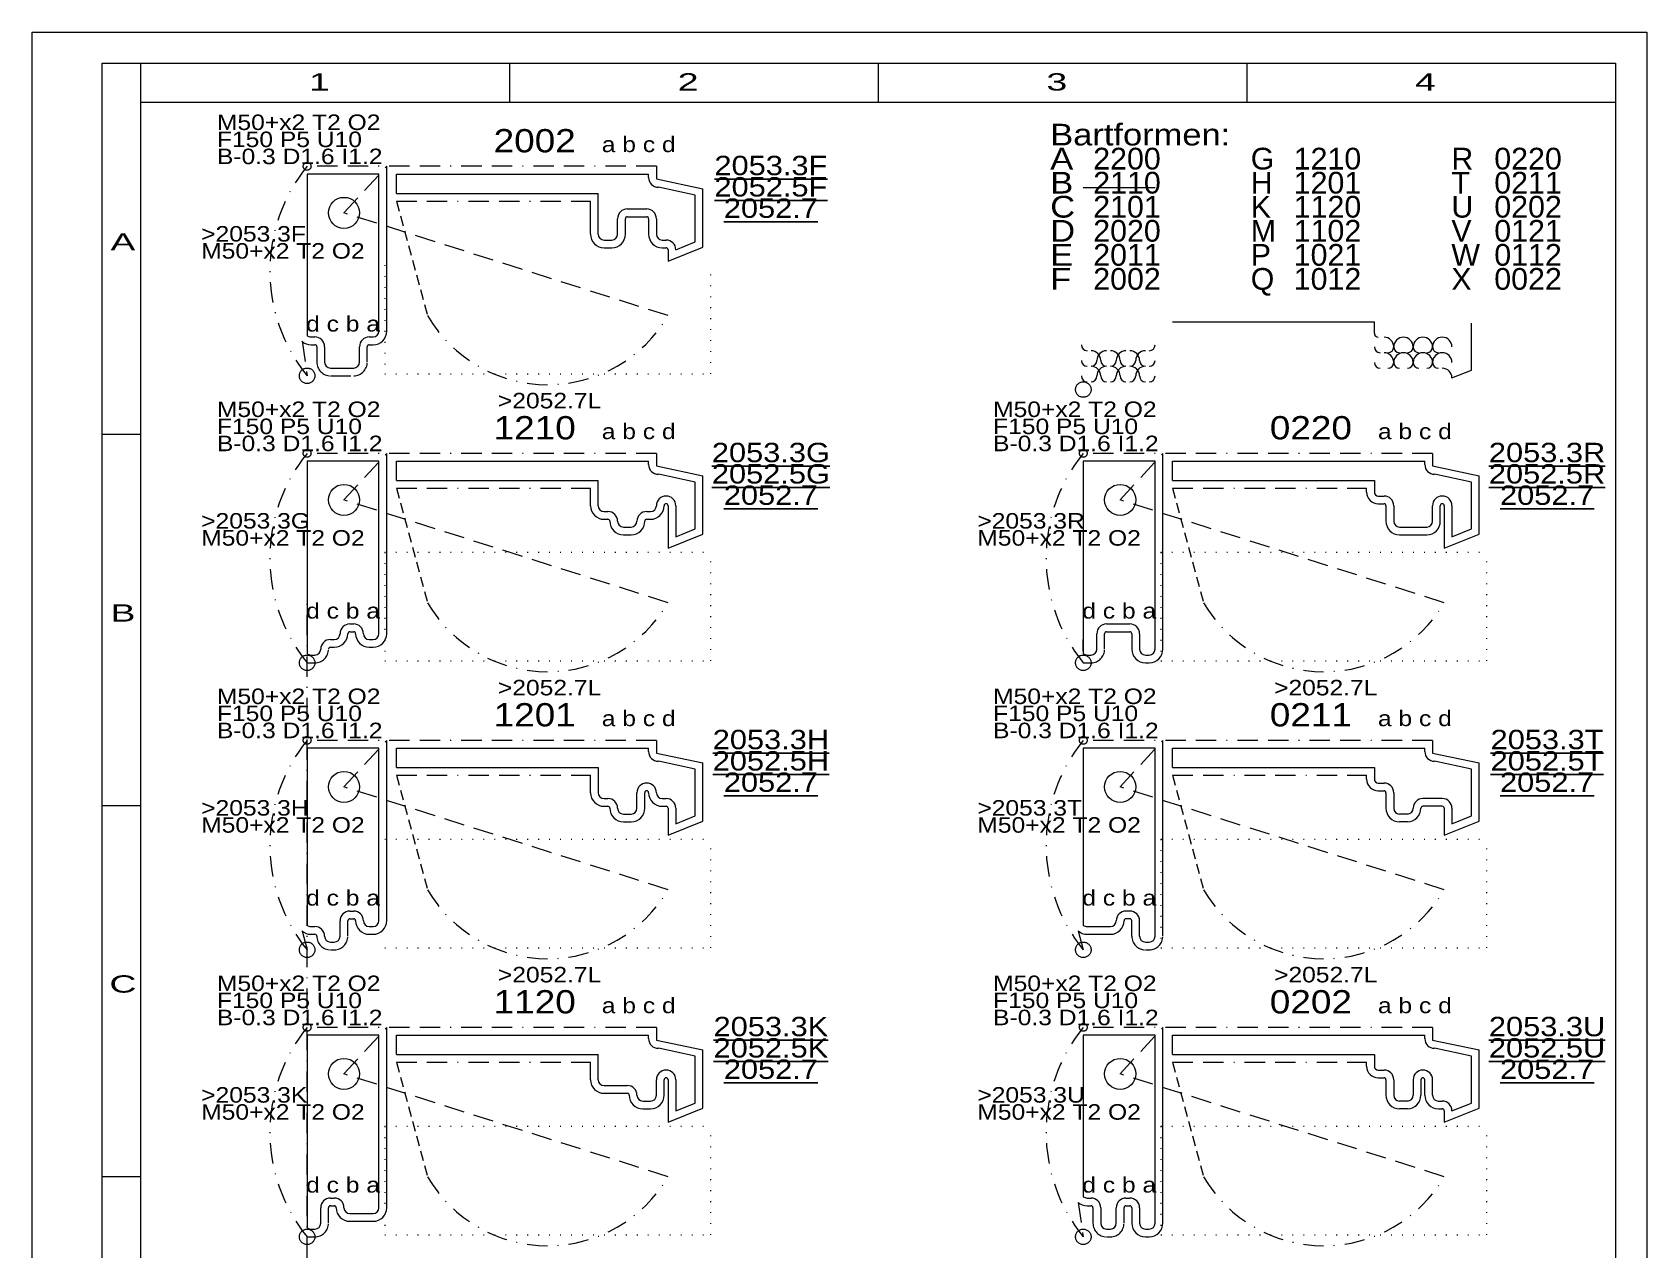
# Model space of a CAD drawing. Extents: x 1 to 209, y 1 to 296.
# Drawn here: x 1 to 209, y 139.1 to 296 of the extents above; entities that cross this region are included whole.
import ezdxf
from ezdxf.enums import TextEntityAlignment as Align

# ---------------------------------------------------------------- set-up
doc = ezdxf.new("R2010")
doc.units = 0
doc.header["$LTSCALE"] = 5.25
for name, pattern in [('BORDER', [1.75, 0.5, -0.25, 0.5, -0.25, 0, -0.25]), ('DASHDOT', [1, 0.5, -0.25, 0, -0.25]), ('DASHED', [0.75, 0.5, -0.25]), ('DIVIDE', [1.25, 0.5, -0.25, 0, -0.25, 0, -0.25]), ('DOT', [0.25, 0, -0.25]), ('HIDDEN', [0.375, 0.25, -0.125]), ('PHANTOM', [2.5, 1.25, -0.25, 0.25, -0.25, 0.25, -0.25])]:
    doc.linetypes.add(name, pattern=pattern)
for name, color, linetype, lineweight in [('2052_5_6 BESATZUNG', 8, 'CONTINUOUS', 18), ('2052___ SCHLOSS MIT DORN L', 230, 'CONTINUOUS', 13), ('2053_1-4 SCHLÜSSEL', 190, 'CONTINUOUS', 18), ('2053_3F', 30, 'CONTINUOUS', 13), ('2053_3G', 30, 'CONTINUOUS', 13), ('2053_3H', 30, 'CONTINUOUS', 13), ('2053_3K', 30, 'CONTINUOUS', 13), ('2053_3R', 30, 'CONTINUOUS', 13), ('2053_3T', 30, 'CONTINUOUS', 13), ('2053_3U', 30, 'CONTINUOUS', 13), ('BESCHRIFTUNG', 7, 'CONTINUOUS', 25), ('MITTELLINIEN', 5, 'DASHDOT', 13), ('STANDARD', 7, 'CONTINUOUS', 0)]:
    doc.layers.add(name, color=color, linetype=linetype, lineweight=lineweight)
doc.styles.add('Arial', font='arial.ttf')

msp = doc.modelspace()

# ---------------------------------------------------------------- linework, layer by layer
at = {"layer": '2052_5_6 BESATZUNG', "lineweight": 0}
for p, q in [((45.66, 277.72), (36.41, 277.72)), ((36.41, 277.72), (36.41, 256.91)), ((45.66, 257.47), (45.66, 277.72)), ((145.66, 275.94), (136.41, 275.94)), ((36.41, 240.72), (36.41, 215.91)), ((45.66, 240.72), (36.41, 240.72)), ((45.66, 218.47), (45.66, 240.72)), ((145.66, 240.72), (136.41, 240.72)), ((136.41, 240.72), (136.41, 215.91)), ((145.66, 216.47), (145.66, 240.72)), ((136.41, 216.22), (136.41, 217.72)), ((36.41, 203.72), (36.41, 180.91)), ((45.66, 203.72), (36.41, 203.72)), ((45.66, 181.47), (45.66, 203.72)), ((136.41, 203.72), (136.41, 180.91)), ((145.66, 203.72), (136.41, 203.72)), ((145.66, 179.47), (145.66, 203.72)), ((36.41, 166.72), (36.41, 141.91)), ((45.66, 166.72), (36.41, 166.72)), ((45.66, 144.47), (45.66, 166.72)), ((136.41, 166.72), (136.41, 145.91)), ((145.66, 166.72), (136.41, 166.72)), ((145.66, 142.47), (145.66, 166.72))]:
    msp.add_line(p, q, dxfattribs=at)
at = {"layer": '2052_5_6 BESATZUNG'}
for p, q in [((36.91, 256.72), (37.41, 256.72)), ((44.41, 256.72), (44.91, 256.72)), ((38.66, 255.47), (38.66, 253.47)), ((43.16, 253.47), (43.16, 255.47)), ((39.41, 252.72), (42.41, 252.72)), ((41.91, 219.72), (42.41, 219.72)), ((138.16, 216.47), (138.16, 218.47)), ((139.41, 219.72), (142.41, 219.72)), ((143.66, 218.47), (143.66, 216.47)), ((39.41, 217.72), (39.91, 217.72)), ((44.41, 217.72), (44.91, 217.72)), ((36.91, 215.72), (37.41, 215.72)), ((136.91, 215.72), (137.41, 215.72)), ((144.41, 215.72), (144.91, 215.72)), ((40.66, 179.47), (40.66, 181.47)), ((41.91, 182.72), (42.41, 182.72)), ((142.41, 182.72), (141.91, 182.72)), ((143.66, 179.47), (143.66, 181.47)), ((36.91, 180.72), (37.41, 180.72)), ((44.41, 180.72), (44.91, 180.72)), ((136.91, 180.72), (139.91, 180.72)), ((39.41, 178.72), (39.91, 178.72)), ((144.41, 178.72), (144.91, 178.72)), ((39.41, 145.72), (39.91, 145.72)), ((136.91, 145.72), (137.41, 145.72)), ((141.91, 145.72), (142.41, 145.72)), ((38.16, 142.47), (38.16, 144.47)), ((41.91, 143.72), (44.91, 143.72)), ((138.66, 144.47), (138.66, 142.47)), ((140.66, 142.47), (140.66, 144.47)), ((143.66, 144.47), (143.66, 142.47)), ((36.91, 141.72), (37.41, 141.72)), ((139.41, 141.72), (139.91, 141.72)), ((144.41, 141.72), (144.91, 141.72))]:
    msp.add_line(p, q, dxfattribs=at)
at = {"layer": '2052_5_6 BESATZUNG', "linetype": 'PHANTOM'}
for centre in [(136.41, 249.94), (36.41, 177.72)]:
    msp.add_circle(centre, 1, dxfattribs=at)
at = {"layer": '2052_5_6 BESATZUNG'}
for centre, radius, start, end in [((36.91, 257.47), 0.75, 228.1897, 270), ((37.41, 255.47), 1.25, 0, 90), ((44.41, 255.47), 1.25, 90, 180), ((44.91, 257.47), 0.75, 270, 360), ((136.91, 255.69), 0.75, 180, 270), ((137.41, 253.69), 1.25, 0, 90), ((139.41, 253.69), 1.25, 90, 180), ((139.91, 253.69), 1.25, 0, 90), ((141.91, 253.69), 1.25, 90, 180), ((142.41, 253.69), 1.25, 0, 90), ((144.41, 253.69), 1.25, 90, 180), ((144.91, 255.69), 0.75, 270, 360), ((39.41, 253.47), 0.75, 180, 270), ((42.41, 253.47), 0.75, 270, 360), ((136.91, 253.69), 0.75, 180, 270), ((136.91, 251.69), 0.75, 180, 270), ((137.41, 253.69), 0.75, 270, 360), ((137.41, 251.69), 1.25, 0, 90), ((137.41, 251.69), 0.75, 270, 360), ((139.41, 251.69), 1.25, 90, 180), ((139.41, 253.69), 0.75, 180, 270), ((139.41, 251.69), 0.75, 180, 270), ((139.91, 253.69), 0.75, 270, 360), ((139.91, 251.69), 1.25, 0, 90), ((139.91, 251.69), 0.75, 270, 360), ((141.91, 251.69), 1.25, 90, 180), ((141.91, 253.69), 0.75, 180, 270), ((141.91, 251.69), 0.75, 180, 270), ((142.41, 253.69), 0.75, 270, 360), ((142.41, 251.69), 1.25, 0, 90), ((142.41, 251.69), 0.75, 270, 360), ((144.41, 251.69), 1.25, 90, 180), ((144.41, 253.69), 0.75, 180, 270), ((144.41, 251.69), 0.75, 180, 270), ((144.91, 253.69), 0.75, 270, 360), ((144.91, 251.69), 0.75, 270, 360), ((39.91, 218.47), 0.75, 270, 360), ((41.91, 218.47), 1.25, 90, 180), ((42.41, 218.47), 1.25, 0, 90), ((44.41, 218.47), 0.75, 180, 270), ((44.91, 218.47), 0.75, 270, 360), ((139.41, 218.47), 1.25, 90, 180), ((142.41, 218.47), 1.25, 0, 90), ((37.41, 216.47), 0.75, 270, 360), ((39.41, 216.47), 1.25, 90, 180), ((137.41, 216.47), 0.75, 270, 360), ((144.41, 216.47), 0.75, 180, 270), ((144.91, 216.47), 0.75, 270, 360), ((36.91, 216.47), 0.75, 228.1897, 270), ((136.91, 216.47), 0.75, 228.1897, 270), ((41.91, 181.47), 1.25, 90, 180), ((42.41, 181.47), 1.25, 0, 90), ((44.41, 181.47), 0.75, 180, 270), ((44.91, 181.47), 0.75, 270, 360), ((139.91, 181.47), 0.75, 270, 360), ((141.91, 181.47), 1.25, 90, 180), ((142.41, 181.47), 1.25, 0, 90), ((36.91, 181.47), 0.75, 228.1897, 270), ((37.41, 179.47), 1.25, 0, 90), ((39.41, 179.47), 0.75, 180, 270), ((39.91, 179.47), 0.75, 270, 360), ((136.91, 181.47), 0.75, 228.1897, 270), ((144.41, 179.47), 0.75, 180, 270), ((144.91, 179.47), 0.75, 270, 360), ((39.41, 144.47), 1.25, 90, 180), ((39.91, 144.47), 1.25, 0, 90), ((136.91, 146.47), 0.75, 228.1897, 270), ((137.41, 144.47), 1.25, 0, 90), ((141.91, 144.47), 1.25, 90, 180), ((142.41, 144.47), 1.25, 0, 90), ((41.91, 144.47), 0.75, 180, 270), ((44.91, 144.47), 0.75, 270, 360), ((36.91, 142.47), 0.75, 228.1897, 270), ((37.41, 142.47), 0.75, 270, 360), ((139.41, 142.47), 0.75, 180, 270), ((139.91, 142.47), 0.75, 270, 360), ((144.41, 142.47), 0.75, 180, 270), ((144.91, 142.47), 0.75, 270, 360)]:
    msp.add_arc(centre, radius, start, end, dxfattribs=at)
at = {"layer": '2052___ SCHLOSS MIT DORN L', "linetype": 'DOT'}
for p, q in [((46.41, 265.97), (46.41, 251.97)), ((88.41, 251.97), (88.41, 265.97)), ((46.41, 251.97), (88.41, 251.97)), ((46.41, 228.97), (46.41, 214.97)), ((46.41, 228.97), (88.41, 228.97)), ((88.41, 214.97), (88.41, 228.97)), ((146.41, 228.97), (146.41, 214.97)), ((146.41, 228.97), (188.41, 228.97)), ((188.41, 214.97), (188.41, 228.97)), ((46.41, 214.97), (88.41, 214.97)), ((146.41, 214.97), (188.41, 214.97)), ((46.41, 191.97), (88.41, 191.97)), ((88.41, 177.97), (88.41, 191.97)), ((146.41, 191.97), (188.41, 191.97)), ((146.41, 191.97), (146.41, 177.97)), ((188.41, 177.97), (188.41, 191.97)), ((46.41, 177.97), (88.41, 177.97)), ((146.41, 177.97), (188.41, 177.97)), ((46.41, 154.97), (88.41, 154.97)), ((46.41, 154.97), (46.41, 140.97)), ((88.41, 140.97), (88.41, 154.97)), ((146.41, 154.97), (188.41, 154.97)), ((146.41, 154.97), (146.41, 140.97)), ((188.41, 140.97), (188.41, 154.97)), ((46.41, 140.97), (88.41, 140.97)), ((146.41, 140.97), (188.41, 140.97))]:
    msp.add_line(p, q, dxfattribs=at)
at = {"layer": '2052___ SCHLOSS MIT DORN L', "linetype": 'DASHDOT'}
for centre in [(52.98, 265.22), (52.98, 228.22), (152.98, 228.22), (52.98, 191.22), (152.98, 191.22), (52.98, 154.22), (152.98, 154.22)]:
    msp.add_arc(centre, 21.37, 140.8254, 219.1746, dxfattribs=at)
at = {"layer": '2053_1-4 SCHLÜSSEL'}
for p, q in [((47.91, 275.22), (47.91, 277.72)), ((47.91, 277.72), (80.41, 277.72)), ((80.41, 277.27), (80.41, 277.72)), ((47.91, 275.22), (73.91, 275.22)), ((73.91, 269.97), (73.91, 275.22)), ((86.41, 275.02), (81.66, 276.02)), ((86.41, 268.97), (86.41, 275.02)), ((77.66, 273.22), (80.16, 273.22)), ((76.41, 269.97), (76.41, 271.97)), ((81.41, 271.97), (81.41, 269.97)), ((74.66, 269.22), (75.66, 269.22)), ((82.16, 269.22), (82.66, 269.22)), ((83.91, 267.97), (86.41, 268.97)), ((147.91, 258.69), (173.91, 258.69)), ((173.91, 257.19), (173.91, 258.69)), ((186.41, 252.44), (186.41, 258.49)), ((183.91, 251.44), (186.41, 252.44)), ((47.91, 238.22), (47.91, 240.72)), ((47.91, 240.72), (80.41, 240.72)), ((80.41, 240.27), (80.41, 240.72)), ((147.91, 238.22), (147.91, 240.72)), ((147.91, 240.72), (180.41, 240.72)), ((180.41, 240.27), (180.41, 240.72)), ((47.91, 238.22), (73.91, 238.22)), ((73.91, 234.97), (73.91, 238.22)), ((86.41, 238.02), (81.66, 239.02)), ((86.41, 231.97), (86.41, 238.02)), ((147.91, 238.22), (173.91, 238.22)), ((173.91, 238.22), (173.91, 236.72)), ((186.41, 238.02), (181.66, 239.02)), ((186.41, 231.97), (186.41, 238.02)), ((174.41, 236.22), (175.16, 236.22)), ((74.66, 234.22), (75.16, 234.22)), ((80.16, 234.22), (80.66, 234.22)), ((83.91, 234.97), (83.91, 230.97)), ((176.41, 234.97), (176.41, 232.97)), ((181.41, 232.97), (181.41, 234.97)), ((183.91, 234.97), (183.91, 230.97)), ((77.16, 232.22), (78.16, 232.22)), ((83.91, 230.97), (86.41, 231.97)), ((177.16, 232.22), (180.66, 232.22)), ((183.91, 230.97), (186.41, 231.97)), ((47.91, 201.22), (47.91, 203.72)), ((47.91, 203.72), (80.41, 203.72)), ((80.41, 203.27), (80.41, 203.72)), ((86.41, 201.02), (81.66, 202.02)), ((147.91, 201.22), (147.91, 203.72)), ((147.91, 203.72), (180.41, 203.72)), ((180.41, 203.27), (180.41, 203.72)), ((186.41, 201.02), (181.66, 202.02)), ((47.91, 201.22), (73.91, 201.22)), ((73.91, 201.22), (73.91, 197.97)), ((86.41, 194.97), (86.41, 201.02)), ((147.91, 201.22), (173.91, 201.22)), ((173.91, 201.22), (173.91, 199.72)), ((186.41, 194.97), (186.41, 201.02)), ((78.91, 195.97), (78.91, 197.97)), ((174.41, 199.22), (175.16, 199.22)), ((176.41, 197.97), (176.41, 195.97)), ((74.66, 197.22), (75.16, 197.22)), ((82.16, 197.22), (82.66, 197.22)), ((83.91, 195.97), (83.91, 193.97)), ((182.66, 197.22), (180.16, 197.22)), ((183.91, 195.97), (183.91, 193.97)), ((77.16, 195.22), (78.16, 195.22)), ((83.91, 193.97), (86.41, 194.97)), ((178.16, 195.22), (177.16, 195.22)), ((183.91, 193.97), (186.41, 194.97)), ((47.91, 164.22), (47.91, 166.72)), ((47.91, 166.72), (80.41, 166.72)), ((80.41, 166.27), (80.41, 166.72)), ((147.91, 164.22), (147.91, 166.72)), ((147.91, 166.72), (180.41, 166.72)), ((180.41, 166.27), (180.41, 166.72)), ((86.41, 164.02), (81.66, 165.02)), ((186.41, 164.02), (181.66, 165.02)), ((47.91, 164.22), (73.91, 164.22)), ((73.91, 160.97), (73.91, 164.22)), ((86.41, 157.97), (86.41, 164.02)), ((147.91, 164.22), (173.91, 164.22)), ((173.91, 164.22), (173.91, 162.72)), ((186.41, 157.97), (186.41, 164.02)), ((74.66, 160.22), (77.66, 160.22)), ((81.41, 158.97), (81.41, 160.97)), ((83.91, 160.97), (83.91, 156.97)), ((174.41, 162.22), (175.16, 162.22)), ((176.41, 160.97), (176.41, 158.97)), ((178.91, 160.97), (178.91, 158.97)), ((181.41, 158.97), (181.41, 160.97)), ((79.66, 158.22), (80.66, 158.22)), ((178.16, 158.22), (177.16, 158.22)), ((182.16, 158.22), (182.66, 158.22)), ((83.91, 156.97), (86.41, 157.97)), ((183.91, 156.97), (186.41, 157.97))]:
    msp.add_line(p, q, dxfattribs=at)
for centre, radius, start, end in [((81.66, 277.27), 1.25, 180, 270), ((77.66, 271.97), 1.25, 90, 180), ((80.16, 271.97), 1.25, 360, 450), ((74.66, 269.97), 0.75, 180, 270), ((75.66, 269.97), 0.75, 270, 360), ((82.16, 269.97), 0.75, 180, 270), ((82.66, 267.97), 1.25, 360, 450), ((174.41, 257.19), 0.5, 180, 270), ((175.16, 255.44), 1.25, 360, 450), ((177.66, 255.44), 1.25, 90, 180), ((177.66, 255.44), 1.25, 360, 450), ((180.16, 255.44), 1.25, 90, 180), ((180.16, 255.44), 1.25, 360, 450), ((182.66, 255.44), 1.25, 90, 180), ((182.66, 255.44), 1.25, 360, 450), ((174.66, 255.44), 0.75, 180, 270), ((175.16, 253.44), 1.25, 360, 450), ((175.66, 255.44), 0.75, 270, 360), ((177.16, 255.44), 0.75, 180, 270), ((177.66, 253.44), 1.25, 90, 180), ((177.66, 253.44), 1.25, 360, 450), ((178.16, 255.44), 0.75, 270, 360), ((179.66, 255.44), 0.75, 180, 270), ((180.16, 253.44), 1.25, 90, 180), ((180.16, 253.44), 1.25, 360, 450), ((180.66, 255.44), 0.75, 270, 360), ((182.16, 255.44), 0.75, 180, 270), ((182.66, 253.44), 1.25, 90, 180), ((182.66, 253.44), 1.25, 360, 450), ((174.66, 253.44), 0.75, 180, 270), ((175.66, 253.44), 0.75, 270, 360), ((177.16, 253.44), 0.75, 180, 270), ((178.16, 253.44), 0.75, 270, 360), ((179.66, 253.44), 0.75, 180, 270), ((180.66, 253.44), 0.75, 270, 360), ((182.16, 253.44), 0.75, 180, 270), ((182.66, 251.44), 1.25, 360, 450), ((81.66, 240.27), 1.25, 180, 270), ((181.66, 240.27), 1.25, 180, 270), ((82.66, 234.97), 1.25, 90, 180), ((82.66, 234.97), 1.25, 360, 450), ((174.41, 236.72), 0.5, 180, 270), ((175.16, 234.97), 1.25, 360, 450), ((182.66, 234.97), 1.25, 90, 180), ((182.66, 234.97), 1.25, 360, 450), ((74.66, 234.97), 0.75, 180, 270), ((75.16, 232.97), 1.25, 360, 450), ((77.16, 232.97), 0.75, 180, 270), ((78.16, 232.97), 0.75, 270, 360), ((80.16, 232.97), 1.25, 90, 180), ((80.66, 234.97), 0.75, 270, 360), ((177.16, 232.97), 0.75, 180, 270), ((180.66, 232.97), 0.75, 270, 360), ((81.66, 203.27), 1.25, 180, 270), ((181.66, 203.27), 1.25, 180, 270), ((174.41, 199.72), 0.5, 180, 270), ((74.66, 197.97), 0.75, 180, 270), ((80.16, 197.97), 1.25, 90, 180), ((80.16, 197.97), 1.25, 360, 450), ((82.16, 197.97), 0.75, 180, 270), ((175.16, 197.97), 1.25, 360, 450), ((75.16, 195.97), 1.25, 360, 450), ((77.16, 195.97), 0.75, 180, 270), ((78.16, 195.97), 0.75, 270, 360), ((82.66, 195.97), 1.25, 360, 450), ((177.16, 195.97), 0.75, 180, 270), ((178.16, 195.97), 0.75, 270, 360), ((180.16, 195.97), 1.25, 90, 180), ((182.66, 195.97), 1.25, 360, 450), ((81.66, 166.27), 1.25, 180, 270), ((181.66, 166.27), 1.25, 180, 270), ((174.41, 162.72), 0.5, 180, 270), ((74.66, 160.97), 0.75, 180, 270), ((77.66, 158.97), 1.25, 360, 450), ((82.66, 160.97), 1.25, 90, 180), ((82.66, 160.97), 1.25, 360, 450), ((175.16, 160.97), 1.25, 360, 450), ((180.16, 160.97), 1.25, 90, 180), ((180.16, 160.97), 1.25, 360, 450), ((79.66, 158.97), 0.75, 180, 270), ((80.66, 158.97), 0.75, 270, 360), ((177.16, 158.97), 0.75, 180, 270), ((178.16, 158.97), 0.75, 270, 360), ((182.16, 158.97), 0.75, 180, 270), ((182.66, 156.97), 1.25, 360, 450)]:
    msp.add_arc(centre, radius, start, end, dxfattribs=at)
at = {"layer": '2053_3F', "linetype": 'BORDER'}
for p, q in [((81.41, 278.72), (36.41, 278.72)), ((47.91, 274.22), (72.91, 274.22))]:
    msp.add_line(p, q, dxfattribs=at)
at = {"layer": '2053_3F', "linetype": 'DASHED'}
for p, q in [((41.16, 272.72), (46.66, 278.72)), ((82.91, 259.47), (41.16, 272.72)), ((35.75, 256.16), (36.41, 251.72))]:
    msp.add_line(p, q, dxfattribs=at)
at = {"layer": '2053_3F'}
for p, q in [((46.66, 257.47), (46.66, 278.72)), ((81.41, 278.72), (81.41, 277.09)), ((81.41, 277.09), (87.41, 275.83)), ((87.41, 268.29), (87.41, 275.83)), ((72.91, 269.97), (72.91, 274.22)), ((77.41, 269.97), (77.41, 271.97)), ((77.66, 272.22), (80.16, 272.22)), ((80.41, 271.97), (80.41, 269.97)), ((74.66, 268.22), (75.66, 268.22)), ((82.16, 268.22), (82.66, 268.22)), ((82.91, 266.49), (87.41, 268.29)), ((82.91, 267.97), (82.91, 266.49)), ((36.91, 255.72), (37.41, 255.72)), ((37.66, 255.47), (37.66, 253.47)), ((44.16, 253.47), (44.16, 255.47)), ((44.41, 255.72), (44.91, 255.72))]:
    msp.add_line(p, q, dxfattribs=at)
at = {"layer": '2053_3F', "linetype": 'HIDDEN'}
msp.add_line((47.91, 274.22), (51.91, 259.47), dxfattribs=at)
at = {"layer": '2053_3F', "color": 34, "linetype": 'DIVIDE'}
msp.add_line((39.41, 251.72), (42.41, 251.72), dxfattribs=at)
at = {"layer": '2053_3F', "linetype": 'PHANTOM'}
for centre, radius in [((36.41, 278.72), 0.5), ((36.41, 251.72), 1)]:
    msp.add_circle(centre, radius, dxfattribs=at)
at = {"layer": '2053_3F', "lineweight": 0}
msp.add_circle((41.16, 272.72), 2, dxfattribs=at)
at = {"layer": '2053_3F'}
for centre, radius, start, end in [((77.66, 271.97), 0.25, 90, 180), ((80.16, 271.97), 0.25, 360, 450), ((74.66, 269.97), 1.75, 180, 270), ((75.66, 269.97), 1.75, 270, 360), ((82.16, 269.97), 1.75, 180, 270), ((82.66, 267.97), 0.25, 360, 450), ((36.91, 257.47), 1.75, 228.1897, 270), ((44.91, 257.47), 1.75, 270, 360), ((37.41, 255.47), 0.25, 0, 90), ((44.41, 255.47), 0.25, 90, 180)]:
    msp.add_arc(centre, radius, start, end, dxfattribs=at)
at = {"layer": '2053_3F', "linetype": 'DASHDOT'}
msp.add_arc((67.41, 268.52), 17.95, 210.2807, 329.7193, dxfattribs=at)
at = {"layer": '2053_3F', "color": 34, "linetype": 'DIVIDE'}
for centre, start, end in [((39.41, 253.47), 180, 270), ((42.41, 253.47), 270, 360)]:
    msp.add_arc(centre, 1.75, start, end, dxfattribs=at)
at = {"layer": '2053_3G', "linetype": 'BORDER'}
for p, q in [((81.41, 241.72), (36.41, 241.72)), ((47.91, 237.22), (72.91, 237.22))]:
    msp.add_line(p, q, dxfattribs=at)
at = {"layer": '2053_3G', "linetype": 'DASHED'}
for p, q in [((41.16, 235.72), (46.66, 241.72)), ((82.91, 222.47), (41.16, 235.72))]:
    msp.add_line(p, q, dxfattribs=at)
at = {"layer": '2053_3G'}
for p, q in [((46.66, 218.47), (46.66, 241.72)), ((81.41, 241.72), (81.41, 240.09)), ((81.41, 240.09), (87.41, 238.83)), ((72.91, 234.97), (72.91, 237.22)), ((87.41, 231.29), (87.41, 238.83)), ((74.66, 233.22), (75.16, 233.22)), ((80.16, 233.22), (80.66, 233.22)), ((82.91, 234.97), (82.91, 229.49)), ((77.16, 231.22), (78.16, 231.22)), ((82.91, 229.49), (87.41, 231.29)), ((41.91, 218.72), (42.41, 218.72)), ((39.41, 216.72), (39.91, 216.72)), ((44.41, 216.72), (44.91, 216.72))]:
    msp.add_line(p, q, dxfattribs=at)
at = {"layer": '2053_3G', "linetype": 'HIDDEN'}
msp.add_line((47.91, 237.22), (51.91, 222.47), dxfattribs=at)
at = {"layer": '2053_3G', "color": 34, "linetype": 'DIVIDE'}
msp.add_line((36.41, 214.72), (37.41, 214.72), dxfattribs=at)
at = {"layer": '2053_3G', "linetype": 'PHANTOM'}
for centre, radius in [((36.41, 241.72), 0.5), ((36.41, 214.72), 1)]:
    msp.add_circle(centre, radius, dxfattribs=at)
at = {"layer": '2053_3G', "lineweight": 0}
msp.add_circle((41.16, 235.72), 2, dxfattribs=at)
at = {"layer": '2053_3G'}
for centre, radius, start, end in [((82.66, 234.97), 0.25, 90, 180), ((82.66, 234.97), 0.25, 360, 450), ((74.66, 234.97), 1.75, 180, 270), ((75.16, 232.97), 0.25, 360, 450), ((77.16, 232.97), 1.75, 180, 270), ((78.16, 232.97), 1.75, 270, 360), ((80.16, 232.97), 0.25, 90, 180), ((80.66, 234.97), 1.75, 270, 360), ((39.91, 218.47), 1.75, 270, 360), ((41.91, 218.47), 0.25, 90, 180), ((42.41, 218.47), 0.25, 0, 90), ((44.41, 218.47), 1.75, 180, 270), ((44.91, 218.47), 1.75, 270, 360), ((39.41, 216.47), 0.25, 90, 180)]:
    msp.add_arc(centre, radius, start, end, dxfattribs=at)
at = {"layer": '2053_3G', "linetype": 'DASHDOT'}
msp.add_arc((67.41, 231.52), 17.95, 210.2807, 329.7193, dxfattribs=at)
at = {"layer": '2053_3G', "color": 34, "linetype": 'DIVIDE'}
msp.add_arc((37.41, 216.47), 1.75, 270, 360, dxfattribs=at)
at = {"layer": '2053_3H', "linetype": 'BORDER'}
for p, q in [((81.41, 204.72), (36.41, 204.72)), ((47.91, 200.22), (72.91, 200.22))]:
    msp.add_line(p, q, dxfattribs=at)
at = {"layer": '2053_3H', "linetype": 'DASHED'}
for p, q in [((41.16, 198.72), (46.66, 204.72)), ((82.91, 185.47), (41.16, 198.72)), ((35.75, 180.16), (36.41, 177.72))]:
    msp.add_line(p, q, dxfattribs=at)
at = {"layer": '2053_3H'}
for p, q in [((46.66, 181.47), (46.66, 204.72)), ((81.41, 204.72), (81.41, 203.09)), ((81.41, 203.09), (87.41, 201.83)), ((87.41, 194.29), (87.41, 201.83)), ((72.91, 197.97), (72.91, 200.22)), ((79.91, 195.97), (79.91, 197.97)), ((74.66, 196.22), (75.16, 196.22)), ((82.16, 196.22), (82.66, 196.22)), ((82.91, 195.97), (82.91, 192.49)), ((77.16, 194.22), (78.16, 194.22)), ((82.91, 192.49), (87.41, 194.29)), ((41.66, 179.47), (41.66, 181.47)), ((41.91, 181.72), (42.41, 181.72)), ((36.91, 179.72), (37.41, 179.72)), ((44.41, 179.72), (44.91, 179.72))]:
    msp.add_line(p, q, dxfattribs=at)
at = {"layer": '2053_3H', "linetype": 'HIDDEN'}
msp.add_line((47.91, 200.22), (51.91, 185.47), dxfattribs=at)
at = {"layer": '2053_3H', "color": 34, "linetype": 'DIVIDE'}
msp.add_line((39.41, 177.72), (39.91, 177.72), dxfattribs=at)
at = {"layer": '2053_3H', "linetype": 'PHANTOM'}
for centre, radius in [((36.41, 204.72), 0.5), ((36.41, 177.72), 1)]:
    msp.add_circle(centre, radius, dxfattribs=at)
at = {"layer": '2053_3H', "lineweight": 0}
msp.add_circle((41.16, 198.72), 2, dxfattribs=at)
at = {"layer": '2053_3H'}
for centre, radius, start, end in [((74.66, 197.97), 1.75, 180, 270), ((80.16, 197.97), 0.25, 90, 180), ((80.16, 197.97), 0.25, 360, 450), ((82.16, 197.97), 1.75, 180, 270), ((75.16, 195.97), 0.25, 360, 450), ((77.16, 195.97), 1.75, 180, 270), ((78.16, 195.97), 1.75, 270, 360), ((82.66, 195.97), 0.25, 360, 450), ((41.91, 181.47), 0.25, 90, 180), ((42.41, 181.47), 0.25, 0, 90), ((44.41, 181.47), 1.75, 180, 270), ((44.91, 181.47), 1.75, 270, 360), ((36.91, 181.47), 1.75, 228.1897, 270), ((37.41, 179.47), 0.25, 0, 90)]:
    msp.add_arc(centre, radius, start, end, dxfattribs=at)
at = {"layer": '2053_3H', "linetype": 'DASHDOT'}
msp.add_arc((67.41, 194.52), 17.95, 210.2807, 329.7193, dxfattribs=at)
at = {"layer": '2053_3H', "color": 34, "linetype": 'DIVIDE'}
for centre, start, end in [((39.41, 179.47), 180, 270), ((39.91, 179.47), 270, 360)]:
    msp.add_arc(centre, 1.75, start, end, dxfattribs=at)
at = {"layer": '2053_3K', "linetype": 'BORDER'}
for p, q in [((81.41, 167.72), (36.41, 167.72)), ((47.91, 163.22), (72.91, 163.22))]:
    msp.add_line(p, q, dxfattribs=at)
at = {"layer": '2053_3K', "linetype": 'DASHED'}
for p, q in [((41.16, 161.72), (46.66, 167.72)), ((82.91, 148.47), (41.16, 161.72))]:
    msp.add_line(p, q, dxfattribs=at)
at = {"layer": '2053_3K'}
for p, q in [((46.66, 144.47), (46.66, 167.72)), ((81.41, 167.72), (81.41, 166.09)), ((81.41, 166.09), (87.41, 164.83)), ((87.41, 157.29), (87.41, 164.83)), ((72.91, 160.97), (72.91, 163.22)), ((82.41, 158.97), (82.41, 160.97)), ((82.91, 160.97), (82.91, 155.49)), ((74.66, 159.22), (77.66, 159.22)), ((79.66, 157.22), (80.66, 157.22)), ((82.91, 155.49), (87.41, 157.29)), ((39.16, 142.47), (39.16, 144.47)), ((39.41, 144.72), (39.91, 144.72)), ((41.91, 142.72), (44.91, 142.72))]:
    msp.add_line(p, q, dxfattribs=at)
at = {"layer": '2053_3K', "linetype": 'HIDDEN'}
msp.add_line((47.91, 163.22), (51.91, 148.47), dxfattribs=at)
at = {"layer": '2053_3K', "color": 34, "linetype": 'DIVIDE'}
msp.add_line((36.41, 140.72), (37.41, 140.72), dxfattribs=at)
at = {"layer": '2053_3K', "linetype": 'PHANTOM'}
for centre, radius in [((36.41, 167.72), 0.5), ((36.41, 140.72), 1)]:
    msp.add_circle(centre, radius, dxfattribs=at)
at = {"layer": '2053_3K', "lineweight": 0}
msp.add_circle((41.16, 161.72), 2, dxfattribs=at)
at = {"layer": '2053_3K'}
for centre, radius, start, end in [((74.66, 160.97), 1.75, 180, 270), ((82.66, 160.97), 0.25, 90, 180), ((82.66, 160.97), 0.25, 360, 450), ((77.66, 158.97), 0.25, 360, 450), ((79.66, 158.97), 1.75, 180, 270), ((80.66, 158.97), 1.75, 270, 360), ((39.41, 144.47), 0.25, 90, 180), ((39.91, 144.47), 0.25, 0, 90), ((41.91, 144.47), 1.75, 180, 270), ((44.91, 144.47), 1.75, 270, 360)]:
    msp.add_arc(centre, radius, start, end, dxfattribs=at)
at = {"layer": '2053_3K', "linetype": 'DASHDOT'}
msp.add_arc((67.41, 157.52), 17.95, 210.2807, 329.7193, dxfattribs=at)
at = {"layer": '2053_3K', "color": 34, "linetype": 'DIVIDE'}
msp.add_arc((37.41, 142.47), 1.75, 270, 360, dxfattribs=at)
at = {"layer": '2053_3R', "linetype": 'BORDER'}
for p, q in [((181.41, 241.72), (136.41, 241.72)), ((147.91, 237.22), (172.91, 237.22))]:
    msp.add_line(p, q, dxfattribs=at)
at = {"layer": '2053_3R', "linetype": 'DASHED'}
for p, q in [((141.16, 235.72), (146.66, 241.72)), ((182.91, 222.47), (141.16, 235.72))]:
    msp.add_line(p, q, dxfattribs=at)
at = {"layer": '2053_3R'}
for p, q in [((146.66, 216.47), (146.66, 241.72)), ((181.41, 241.72), (181.41, 240.09)), ((181.41, 240.09), (187.41, 238.83)), ((172.91, 236.72), (172.91, 237.22)), ((187.41, 231.29), (187.41, 238.83)), ((174.41, 235.22), (175.16, 235.22)), ((175.41, 234.97), (175.41, 232.97)), ((182.41, 232.97), (182.41, 234.97)), ((182.91, 234.97), (182.91, 229.49)), ((177.16, 231.22), (180.66, 231.22)), ((182.91, 229.49), (187.41, 231.29)), ((139.16, 216.47), (139.16, 218.47)), ((139.41, 218.72), (142.41, 218.72)), ((142.66, 218.47), (142.66, 216.47)), ((144.41, 214.72), (144.91, 214.72))]:
    msp.add_line(p, q, dxfattribs=at)
at = {"layer": '2053_3R', "linetype": 'HIDDEN'}
msp.add_line((147.91, 237.22), (151.91, 222.47), dxfattribs=at)
at = {"layer": '2053_3R', "color": 7, "linetype": 'DIVIDE'}
msp.add_line((136.41, 214.72), (137.41, 214.72), dxfattribs=at)
at = {"layer": '2053_3R', "linetype": 'PHANTOM'}
for centre, radius in [((136.41, 241.72), 0.5), ((136.41, 214.72), 1)]:
    msp.add_circle(centre, radius, dxfattribs=at)
at = {"layer": '2053_3R', "lineweight": 0}
msp.add_circle((141.16, 235.72), 2, dxfattribs=at)
at = {"layer": '2053_3R'}
for centre, radius, start, end in [((174.41, 236.72), 1.5, 180, 270), ((175.16, 234.97), 0.25, 360, 450), ((182.66, 234.97), 0.25, 90, 180), ((182.66, 234.97), 0.25, 360, 450), ((177.16, 232.97), 1.75, 180, 270), ((180.66, 232.97), 1.75, 270, 360), ((139.41, 218.47), 0.25, 90, 180), ((142.41, 218.47), 0.25, 0, 90), ((144.41, 216.47), 1.75, 180, 270), ((144.91, 216.47), 1.75, 270, 360)]:
    msp.add_arc(centre, radius, start, end, dxfattribs=at)
at = {"layer": '2053_3R', "linetype": 'DASHDOT'}
msp.add_arc((167.41, 231.52), 17.95, 210.2807, 329.7193, dxfattribs=at)
at = {"layer": '2053_3R', "color": 7, "linetype": 'DIVIDE'}
msp.add_arc((137.41, 216.47), 1.75, 270, 360, dxfattribs=at)
at = {"layer": '2053_3T', "linetype": 'BORDER'}
for p, q in [((181.41, 204.72), (136.41, 204.72)), ((147.91, 200.22), (172.91, 200.22))]:
    msp.add_line(p, q, dxfattribs=at)
at = {"layer": '2053_3T', "linetype": 'DASHED'}
for p, q in [((141.16, 198.72), (146.66, 204.72)), ((182.91, 185.47), (141.16, 198.72)), ((135.75, 180.16), (136.41, 177.72))]:
    msp.add_line(p, q, dxfattribs=at)
at = {"layer": '2053_3T'}
for p, q in [((146.66, 179.47), (146.66, 204.72)), ((181.41, 204.72), (181.41, 203.09)), ((181.41, 203.09), (187.41, 201.83)), ((187.41, 194.29), (187.41, 201.83)), ((172.91, 199.72), (172.91, 200.22)), ((174.41, 198.22), (175.16, 198.22)), ((175.41, 197.97), (175.41, 195.97)), ((182.66, 196.22), (180.16, 196.22)), ((182.91, 195.97), (182.91, 192.49)), ((178.16, 194.22), (177.16, 194.22)), ((182.91, 192.49), (187.41, 194.29)), ((142.41, 181.72), (141.91, 181.72)), ((142.66, 179.47), (142.66, 181.47)), ((136.91, 179.72), (139.91, 179.72))]:
    msp.add_line(p, q, dxfattribs=at)
at = {"layer": '2053_3T', "linetype": 'HIDDEN'}
msp.add_line((147.91, 200.22), (151.91, 185.47), dxfattribs=at)
at = {"layer": '2053_3T', "color": 7, "linetype": 'DIVIDE'}
msp.add_line((144.41, 177.72), (144.91, 177.72), dxfattribs=at)
at = {"layer": '2053_3T', "linetype": 'PHANTOM'}
for centre, radius in [((136.41, 204.72), 0.5), ((136.41, 177.72), 1)]:
    msp.add_circle(centre, radius, dxfattribs=at)
at = {"layer": '2053_3T', "lineweight": 0}
msp.add_circle((141.16, 198.72), 2, dxfattribs=at)
at = {"layer": '2053_3T'}
for centre, radius, start, end in [((174.41, 199.72), 1.5, 180, 270), ((175.16, 197.97), 0.25, 360, 450), ((177.16, 195.97), 1.75, 180, 270), ((178.16, 195.97), 1.75, 270, 360), ((180.16, 195.97), 0.25, 90, 180), ((182.66, 195.97), 0.25, 360, 450), ((139.91, 181.47), 1.75, 270, 360), ((141.91, 181.47), 0.25, 90, 180), ((142.41, 181.47), 0.25, 0, 90), ((136.91, 181.47), 1.75, 228.1897, 270)]:
    msp.add_arc(centre, radius, start, end, dxfattribs=at)
at = {"layer": '2053_3T', "linetype": 'DASHDOT'}
msp.add_arc((167.41, 194.52), 17.95, 210.2807, 329.7193, dxfattribs=at)
at = {"layer": '2053_3T', "color": 7, "linetype": 'DIVIDE'}
for centre, start, end in [((144.41, 179.47), 180, 270), ((144.91, 179.47), 270, 360)]:
    msp.add_arc(centre, 1.75, start, end, dxfattribs=at)
at = {"layer": '2053_3U', "linetype": 'BORDER'}
for p, q in [((181.41, 167.72), (136.41, 167.72)), ((147.91, 163.22), (172.91, 163.22))]:
    msp.add_line(p, q, dxfattribs=at)
at = {"layer": '2053_3U', "linetype": 'DASHED'}
for p, q in [((141.16, 161.72), (146.66, 167.72)), ((182.91, 148.47), (141.16, 161.72)), ((135.75, 145.16), (136.41, 140.72))]:
    msp.add_line(p, q, dxfattribs=at)
at = {"layer": '2053_3U'}
for p, q in [((146.66, 142.47), (146.66, 167.72)), ((181.41, 167.72), (181.41, 166.09)), ((181.41, 166.09), (187.41, 164.83)), ((187.41, 157.29), (187.41, 164.83)), ((172.91, 162.72), (172.91, 163.22)), ((174.41, 161.22), (175.16, 161.22)), ((175.41, 160.97), (175.41, 158.97)), ((179.91, 160.97), (179.91, 158.97)), ((180.41, 158.97), (180.41, 160.97)), ((178.16, 157.22), (177.16, 157.22)), ((182.16, 157.22), (182.66, 157.22)), ((182.91, 155.49), (187.41, 157.29)), ((182.91, 156.97), (182.91, 155.49)), ((136.91, 144.72), (137.41, 144.72)), ((137.66, 144.47), (137.66, 142.47)), ((141.66, 142.47), (141.66, 144.47)), ((141.91, 144.72), (142.41, 144.72)), ((142.66, 144.47), (142.66, 142.47)), ((144.41, 140.72), (144.91, 140.72))]:
    msp.add_line(p, q, dxfattribs=at)
at = {"layer": '2053_3U', "linetype": 'HIDDEN'}
msp.add_line((147.91, 163.22), (151.91, 148.47), dxfattribs=at)
at = {"layer": '2053_3U', "color": 34, "linetype": 'DIVIDE'}
msp.add_line((139.41, 140.72), (139.91, 140.72), dxfattribs=at)
at = {"layer": '2053_3U', "linetype": 'PHANTOM'}
for centre, radius in [((136.41, 167.72), 0.5), ((136.41, 140.72), 1)]:
    msp.add_circle(centre, radius, dxfattribs=at)
at = {"layer": '2053_3U', "lineweight": 0}
msp.add_circle((141.16, 161.72), 2, dxfattribs=at)
at = {"layer": '2053_3U'}
for centre, radius, start, end in [((174.41, 162.72), 1.5, 180, 270), ((175.16, 160.97), 0.25, 360, 450), ((180.16, 160.97), 0.25, 90, 180), ((180.16, 160.97), 0.25, 360, 450), ((177.16, 158.97), 1.75, 180, 270), ((178.16, 158.97), 1.75, 270, 360), ((182.16, 158.97), 1.75, 180, 270), ((182.66, 156.97), 0.25, 360, 450), ((136.91, 146.47), 1.75, 228.1897, 270), ((137.41, 144.47), 0.25, 0, 90), ((141.91, 144.47), 0.25, 90, 180), ((142.41, 144.47), 0.25, 0, 90), ((144.41, 142.47), 1.75, 180, 270), ((144.91, 142.47), 1.75, 270, 360)]:
    msp.add_arc(centre, radius, start, end, dxfattribs=at)
at = {"layer": '2053_3U', "linetype": 'DASHDOT'}
msp.add_arc((167.41, 157.52), 17.95, 210.2807, 329.7193, dxfattribs=at)
at = {"layer": '2053_3U', "color": 34, "linetype": 'DIVIDE'}
for centre, start, end in [((139.41, 142.47), 180, 270), ((139.91, 142.47), 270, 360)]:
    msp.add_arc(centre, 1.75, start, end, dxfattribs=at)
at = {"layer": 'MITTELLINIEN'}
msp.add_line((36.41, 41.72), (36.41, 222.99), dxfattribs=at)
at = {"layer": 'STANDARD'}
for p, q in [((1, 1), (1, 296)), ((1, 296), (209, 296)), ((209, 296), (209, 1)), ((10, 5), (10, 292)), ((10, 292), (15, 292)), ((15, 292), (205, 292)), ((15, 287), (15, 292)), ((62.5, 292), (62.5, 287)), ((110, 292), (110, 287)), ((157.5, 292), (157.5, 287)), ((205, 292), (205, 287)), ((15, 287), (205, 287)), ((15, 5), (15, 287)), ((205, 287), (205, 5)), ((10, 244.17), (15, 244.17)), ((10, 196.33), (15, 196.33)), ((205, 182.12), (205, 5.12)), ((10, 148.5), (15, 148.5))]:
    msp.add_line(p, q, dxfattribs=at)

# ---------------------------------------------------------------- texts
at = {"layer": '2052___ SCHLOSS MIT DORN L', "char_height": 2, "attachment_point": 7, "line_spacing_factor": 0.66, "style": 'Arial'}
for s, insert in [('\\W1.135136;>2053.3F\\PM50+x2 T2 O2', (22.76, 266.79)), ('\\W1.135121;>2053.3G\\PM50+x2 T2 O2', (22.76, 229.79)), ('\\W1.135110;>2053.3R\\PM50+x2 T2 O2', (122.76, 229.79)), ('\\W1.135111;>2053.3H\\PM50+x2 T2 O2', (22.76, 192.79)), ('\\W1.135136;>2053.3T\\PM50+x2 T2 O2', (122.76, 192.79)), ('\\W1.135110;>2053.3K\\PM50+x2 T2 O2', (22.76, 155.79)), ('\\W1.135111;>2053.3U\\PM50+x2 T2 O2', (122.76, 155.79))]:
    msp.add_mtext(s, dxfattribs=dict(at, insert=insert))
at = {"layer": '2053_3F', "char_height": 2, "attachment_point": 7, "line_spacing_factor": 0.66, "style": 'Arial'}
for s, insert in [('\\W1.135090;M50+x2 T2 O2 \\PF150 P5 U10\\PB-0.3 D1.6 I1.2', (24.79, 278.97)), ('\\W1.135145;>2052.7L\\P', (60.99, 247.49))]:
    msp.add_mtext(s, dxfattribs=dict(at, insert=insert))
at = {"layer": '2053_3G', "char_height": 2, "attachment_point": 7, "line_spacing_factor": 0.66, "style": 'Arial'}
for s, insert in [('\\W1.135090;M50+x2 T2 O2 \\PF150 P5 U10\\PB-0.3 D1.6 I1.2', (24.79, 241.97)), ('\\W1.135145;>2052.7L\\P', (60.99, 210.49))]:
    msp.add_mtext(s, dxfattribs=dict(at, insert=insert))
at = {"layer": '2053_3H', "char_height": 2, "attachment_point": 7, "line_spacing_factor": 0.66, "style": 'Arial'}
for s, insert in [('\\W1.135090;M50+x2 T2 O2 \\PF150 P5 U10\\PB-0.3 D1.6 I1.2', (24.79, 204.97)), ('\\W1.135145;>2052.7L\\P', (60.99, 173.49))]:
    msp.add_mtext(s, dxfattribs=dict(at, insert=insert))
at = {"layer": '2053_3K', "insert": (24.79, 167.97), "char_height": 2, "attachment_point": 7, "line_spacing_factor": 0.66, "style": 'Arial'}
msp.add_mtext('\\W1.135090;M50+x2 T2 O2 \\PF150 P5 U10\\PB-0.3 D1.6 I1.2', dxfattribs=at)
at = {"layer": '2053_3R', "char_height": 2, "attachment_point": 7, "line_spacing_factor": 0.66, "style": 'Arial'}
for s, insert in [('\\W1.135090;M50+x2 T2 O2 \\PF150 P5 U10\\PB-0.3 D1.6 I1.2', (124.79, 241.97)), ('\\W1.135145;>2052.7L\\P', (160.99, 210.49))]:
    msp.add_mtext(s, dxfattribs=dict(at, insert=insert))
at = {"layer": '2053_3T', "char_height": 2, "attachment_point": 7, "line_spacing_factor": 0.66, "style": 'Arial'}
for s, insert in [('\\W1.135090;M50+x2 T2 O2 \\PF150 P5 U10\\PB-0.3 D1.6 I1.2', (124.79, 204.97)), ('\\W1.135145;>2052.7L\\P', (160.99, 173.49))]:
    msp.add_mtext(s, dxfattribs=dict(at, insert=insert))
at = {"layer": '2053_3U', "insert": (124.79, 167.97), "char_height": 2, "attachment_point": 7, "line_spacing_factor": 0.66, "style": 'Arial'}
msp.add_mtext('\\W1.135090;M50+x2 T2 O2 \\PF150 P5 U10\\PB-0.3 D1.6 I1.2', dxfattribs=at)
at = {"layer": 'BESCHRIFTUNG', "style": 'Arial'}
for s, height, width, p in [('2002', 3, 1.135145, (60.44, 280.52)), ('a b c d', 2, 1.135096, (74.37, 280.55)), ('d c b a', 2, 1.135096, (36.28, 257.42)), ('1210', 3, 1.135145, (60.44, 243.52)), ('a b c d', 2, 1.135096, (74.37, 243.55)), ('0220', 3, 1.135145, (160.44, 243.52)), ('a b c d', 2, 1.135096, (174.37, 243.55)), ('d c b a', 2, 1.135096, (36.28, 220.42)), ('d c b a', 2, 1.135096, (136.28, 220.42)), ('1201', 3, 1.135145, (60.44, 206.52)), ('a b c d', 2, 1.135096, (74.37, 206.55)), ('0211', 3, 1.135145, (160.44, 206.52)), ('a b c d', 2, 1.135096, (174.37, 206.55)), ('d c b a', 2, 1.135096, (36.28, 183.42)), ('d c b a', 2, 1.135096, (136.28, 183.42)), ('1120', 3, 1.135145, (60.44, 169.52)), ('a b c d', 2, 1.135096, (74.37, 169.55)), ('0202', 3, 1.135145, (160.44, 169.52)), ('a b c d', 2, 1.135096, (174.37, 169.55)), ('d c b a', 2, 1.135096, (36.28, 146.42)), ('d c b a', 2, 1.135096, (136.28, 146.42))]:
    msp.add_text(s, height=height, dxfattribs=dict(at, width=width)).set_placement(p)
for s, insert, char_height, attachment_point, line_spacing_factor in [('\\W1.135076;Bartformen:\\PA\\PB\\PC\\PD\\PE\\PF', (132.15, 284.21), 2.8, 1, 0.664286), ('\\W1.000000;\\P2200\\P2110\\P2101\\P2020\\P2011\\P2002', (137.69, 284.21), 2.8, 1, 0.664286), ('\\W1.000000;\\PG\\PH\\PK\\PM\\PP\\PQ', (157.98, 284.21), 2.8, 1, 0.664286), ('\\W1.000000;\\P1210\\P1201\\P1120\\P1102\\P1021\\P1012', (163.52, 284.21), 2.8, 1, 0.664286), ('\\W1.000000;\\PR\\PT\\PU\\PV\\PW\\PX', (183.83, 284.21), 2.8, 1, 0.664286), ('\\W1.000000;\\P0220\\P0211\\P0202\\P0121\\P0112\\P0022', (189.36, 284.21), 2.8, 1, 0.664286), ('\\W1.135128;\\L2053.3F\\P2052.5F\\P2052.7', (96.16, 276.06), 2.5, 5, 0.66), ('\\W1.135112;\\L2053.3G\\P2052.5G\\P2052.7', (96.16, 239.06), 2.5, 5, 0.66), ('\\W1.135099;\\L2053.3R\\P2052.5R\\P2052.7', (196.16, 239.06), 2.5, 5, 0.66), ('\\W1.135100;\\L2053.3H\\P2052.5H\\P2052.7', (96.16, 202.06), 2.5, 5, 0.66), ('\\W1.135128;\\L2053.3T\\P2052.5T\\P2052.7', (196.16, 202.06), 2.5, 5, 0.66), ('\\W1.135099;\\L2053.3K\\P2052.5K\\P2052.7', (96.16, 165.06), 2.5, 5, 0.66), ('\\W1.135099;\\L2053.3U\\P2052.5U\\P2052.7', (196.16, 165.06), 2.5, 5, 0.66)]:
    msp.add_mtext(s, dxfattribs=dict(at, insert=insert, char_height=char_height, attachment_point=attachment_point, line_spacing_factor=line_spacing_factor))
at = {"layer": 'STANDARD', "style": 'Arial'}
for s, width, p in [('1', 1.547923, (38, 290.72)), ('2', 1.547922, (85.5, 290.72)), ('3', 1.547923, (133, 290.72)), ('4', 1.547923, (180.5, 290.72)), ('A', 1.547987, (12.68, 270.1)), ('B', 1.547987, (12.68, 222.26)), ('C', 1.548103, (12.68, 174.43))]:
    msp.add_text(s, height=2.23, dxfattribs=dict(at, width=width)).set_placement(p, align=Align.TOP_CENTER)

doc.saveas('drawing.dxf')
